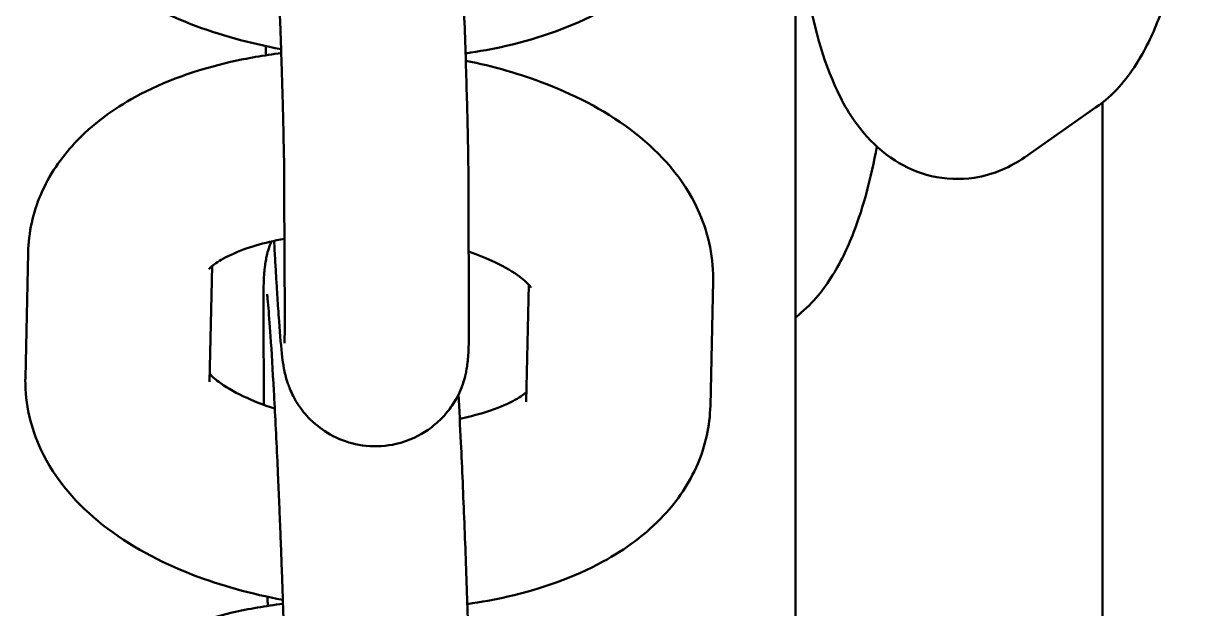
# Model space of a CAD drawing. Header units: millimetres. Extents: x 170 to 5770, y -1450 to 5650.
# Drawn here: x 2512.35 to 2550.44, y 2062.91 to 2081.99 of the extents above; entities that cross this region are included whole.
import ezdxf

# ---------------------------------------------------------------- set-up
doc = ezdxf.new("R2010")
doc.units = ezdxf.units.MM
doc.header["$LTSCALE"] = 10
doc.layers.add('Viditelná (ISO)', color=7, linetype='Continuous', lineweight=50)

# ---------------------------------------------------------------- blocks, each defined once
blk = doc.blocks.new('VVZ-VH101-2')
at = {"layer": 'Viditelná (ISO)'}
for p, q in [((2367.5, -3560.114), (2367.5, -3655)), ((2377.278, -3570.757), (2374.96, -3572.378)), ((2377.5, -3570.59), (2377.5, -3615)), ((2377.5, -3570.59), (2377.5, -3615)), ((2350.852, -3573.461), (2350.866, -3577.65)), ((2356.852, -3573.443), (2356.866, -3577.631)), ((2342.417, -3579.565), (2342.506, -3575.488)), ((2348.416, -3579.695), (2348.497, -3575.925)), ((2364.817, -3576.4), (2364.728, -3580.477)), ((2358.813, -3576.528), (2358.73, -3580.347)), ((2350.179, -3580.444), (2350.17, -3577.408))]:
    blk.add_line(p, q, dxfattribs=at)
for points, knots in [([(2350.233, -3558.889), (2350.233, -3558.889), (2350.234, -3558.9), (2350.243, -3558.972), (2350.255, -3559.089), (2350.291, -3559.49), (2350.318, -3559.841), (2350.38, -3560.764), (2350.416, -3561.366), (2350.491, -3562.738), (2350.53, -3563.513), (2350.577, -3564.531), (2350.586, -3564.737), (2350.605, -3565.156), (2350.614, -3565.368), (2350.632, -3565.795), (2350.641, -3566.01), (2350.658, -3566.437), (2350.667, -3566.649), (2350.683, -3567.074), (2350.691, -3567.286), (2350.707, -3567.712), (2350.715, -3567.925), (2350.73, -3568.347), (2350.737, -3568.557), (2350.751, -3568.969), (2350.758, -3569.171), (2350.77, -3569.569), (2350.776, -3569.764), (2350.788, -3570.151), (2350.793, -3570.342), (2350.803, -3570.715), (2350.808, -3570.897), (2350.817, -3571.25), (2350.821, -3571.42), (2350.839, -3572.24), (2350.848, -3572.81), (2350.852, -3573.33), (2350.852, -3573.397), (2350.852, -3573.461)], [3.880152, 3.880152, 3.880152, 3.880152, 3.93327, 3.93327, 4.093312, 4.093312, 4.3531, 4.3531, 4.656681, 4.656681, 4.970805, 4.970805, 5.049531, 5.049531, 5.129265, 5.129265, 5.208991, 5.208991, 5.287698, 5.287698, 5.366529, 5.366529, 5.446389, 5.446389, 5.526261, 5.526261, 5.605124, 5.605124, 5.683693, 5.683693, 5.763315, 5.763315, 5.842974, 5.842974, 5.921644, 5.921644, 6.234319, 6.234319, 6.283185, 6.283185, 6.283185, 6.283185]), ([(2356.34, -3559.961), (2356.367, -3560.374), (2356.396, -3560.84), (2356.465, -3562.069), (2356.506, -3562.875), (2356.586, -3564.569), (2356.624, -3565.455), (2356.694, -3567.226), (2356.726, -3568.11), (2356.781, -3569.791), (2356.803, -3570.588), (2356.836, -3572.021), (2356.847, -3572.655), (2356.852, -3573.269), (2356.852, -3573.358), (2356.852, -3573.443)], [4.37142, 4.37142, 4.37142, 4.37142, 4.602614, 4.602614, 4.929574, 4.929574, 5.252879, 5.252879, 5.575444, 5.575444, 5.898769, 5.898769, 6.225733, 6.225733, 6.283185, 6.283185, 6.283185, 6.283185]), ([(2350.747, -3568.85), (2349.724, -3568.662), (2348.734, -3568.39), (2346.739, -3567.617), (2345.752, -3567.093), (2344.062, -3565.762), (2343.331, -3564.958), (2342.541, -3563.251), (2342.353, -3562.472), (2342.36, -3561.657), (2342.36, -3561.635), (2342.36, -3561.613)], [1.836252, 1.836252, 1.836252, 1.836252, 2.162985, 2.162985, 2.539566, 2.539566, 2.898985, 2.898985, 3.135052, 3.135052, 3.141593, 3.141593, 3.141593, 3.141593]), ([(2380.437, -3562.209), (2380.367, -3563.2), (2380.25, -3564.164), (2379.898, -3566.084), (2379.656, -3567.021), (2379.125, -3568.394), (2378.895, -3568.882), (2378.278, -3569.839), (2377.894, -3570.326), (2377.278, -3570.757)], [5.122496, 5.122496, 5.122496, 5.122496, 5.457153, 5.457153, 5.833111, 5.833111, 6.058148, 6.058148, 6.283185, 6.283185, 6.283185, 6.283185]), ([(2364.672, -3562.525), (2364.657, -3563.181), (2364.509, -3563.833), (2363.988, -3565.06), (2363.601, -3565.619), (2362.577, -3566.721), (2361.9, -3567.209), (2360.224, -3568.125), (2359.181, -3568.492), (2357.644, -3568.844), (2357.203, -3568.925), (2356.755, -3568.988)], [0, 0, 0, 0, 0.195283, 0.195283, 0.409786, 0.409786, 0.693072, 0.693072, 1.062825, 1.062825, 1.207225, 1.207225, 1.207225, 1.207225]), ([(2374.96, -3572.378), (2374.532, -3572.678), (2373.969, -3572.944), (2372.864, -3573.111), (2372.376, -3573.09), (2371.48, -3572.881), (2371.078, -3572.696), (2370.32, -3572.214), (2370, -3571.905), (2369.299, -3571.08), (2369.015, -3570.557), (2368.316, -3568.976), (2368.031, -3567.836), (2367.699, -3565.788), (2367.608, -3564.964), (2367.554, -3564.117)], [6.283185, 6.283185, 6.283185, 6.283185, 6.439695, 6.439695, 6.550086, 6.550086, 6.662761, 6.662761, 6.807214, 6.807214, 7.051185, 7.051185, 7.517709, 7.517709, 7.805535, 7.805535, 7.805535, 7.805535]), ([(2342.506, -3575.488), (2342.52, -3574.832), (2342.668, -3574.179), (2343.19, -3572.953), (2343.577, -3572.394), (2344.601, -3571.292), (2345.277, -3570.804), (2346.953, -3569.888), (2347.996, -3569.521), (2349.639, -3569.145), (2350.19, -3569.05), (2350.751, -3568.981)], [3.141593, 3.141593, 3.141593, 3.141593, 3.336876, 3.336876, 3.551378, 3.551378, 3.834665, 3.834665, 4.204418, 4.204418, 4.384007, 4.384007, 4.384007, 4.384007]), ([(2356.762, -3569.227), (2357.667, -3569.411), (2358.544, -3569.662), (2360.439, -3570.395), (2361.426, -3570.92), (2363.115, -3572.251), (2363.846, -3573.055), (2364.636, -3574.762), (2364.825, -3575.541), (2364.818, -3576.356), (2364.817, -3576.378), (2364.817, -3576.4)], [5.013333, 5.013333, 5.013333, 5.013333, 5.304577, 5.304577, 5.681159, 5.681159, 6.040578, 6.040578, 6.276645, 6.276645, 6.283185, 6.283185, 6.283185, 6.283185]), ([(2370.151, -3572.028), (2369.966, -3573.04), (2369.724, -3573.974), (2369.193, -3575.344), (2368.964, -3575.832), (2368.373, -3576.749), (2368.027, -3577.189), (2367.5, -3577.594)], [5.4583208, 5.4583208, 5.4583208, 5.4583208, 5.8331113, 5.8331113, 6.0581483, 6.0581483, 6.263863, 6.263863, 6.263863, 6.263863]), ([(2348.395, -3576.024), (2348.395, -3576.024), (2348.436, -3575.972), (2348.639, -3575.813), (2348.803, -3575.706), (2349.265, -3575.478), (2349.571, -3575.357), (2350.209, -3575.167), (2350.522, -3575.092), (2350.857, -3575.031)], [3.4775297, 3.4775297, 3.4775297, 3.4775297, 3.6761926, 3.6761926, 3.881504, 3.881504, 4.1036292, 4.1036292, 4.2794932, 4.2794932, 4.2794932, 4.2794932]), ([(2350.17, -3577.408), (2350.169, -3577.275), (2350.169, -3577.15), (2350.171, -3576.917), (2350.172, -3576.808), (2350.176, -3576.605), (2350.178, -3576.511), (2350.185, -3576.33), (2350.189, -3576.243), (2350.203, -3576.074), (2350.209, -3576), (2350.231, -3575.84), (2350.241, -3575.778), (2350.276, -3575.599), (2350.298, -3575.482), (2350.387, -3575.226), (2350.405, -3575.176), (2350.429, -3575.119)], [3.1415927, 3.1415927, 3.1415927, 3.1415927, 3.2313879, 3.2313879, 3.321425, 3.321425, 3.4104502, 3.4104502, 3.4974033, 3.4974033, 3.5576948, 3.5576948, 3.5886879, 3.5886879, 3.6240725, 3.6240725, 3.6317634, 3.6317634, 3.6317634, 3.6317634]), ([(2356.866, -3577.631), (2356.866, -3577.764), (2356.866, -3577.889), (2356.865, -3578.122), (2356.863, -3578.231), (2356.86, -3578.434), (2356.857, -3578.528), (2356.85, -3578.709), (2356.846, -3578.796), (2356.833, -3578.965), (2356.826, -3579.039), (2356.804, -3579.199), (2356.795, -3579.261), (2356.759, -3579.44), (2356.737, -3579.557), (2356.611, -3579.922), (2356.546, -3580.127), (2356.224, -3580.603), (2356.115, -3580.746), (2355.845, -3581.019), (2355.709, -3581.14), (2355.274, -3581.442), (2354.918, -3581.624), (2354.182, -3581.793), (2353.837, -3581.816), (2353.194, -3581.75), (2352.898, -3581.666), (2352.356, -3581.436), (2352.128, -3581.286), (2351.702, -3580.949), (2351.55, -3580.77), (2351.257, -3580.39), (2351.174, -3580.226), (2351.028, -3579.925), (2350.989, -3579.812), (2350.924, -3579.617), (2350.905, -3579.543), (2350.865, -3579.385), (2350.852, -3579.317), (2350.813, -3579.108), (2350.8, -3579.004), (2350.747, -3578.57), (2350.715, -3578.202), (2350.67, -3577.582), (2350.66, -3577.44), (2350.639, -3577.14), (2350.629, -3576.98), (2350.608, -3576.647), (2350.597, -3576.473), (2350.576, -3576.114), (2350.565, -3575.928), (2350.543, -3575.531), (2350.531, -3575.318), (2350.519, -3575.099)], [0, 0, 0, 0, 0.089795, 0.089795, 0.179832, 0.179832, 0.268858, 0.268858, 0.355811, 0.355811, 0.416102, 0.416102, 0.447095, 0.447095, 0.48248, 0.48248, 0.508631, 0.508631, 0.517804, 0.517804, 0.524248, 0.524248, 0.534061, 0.534061, 0.54131, 0.54131, 0.548453, 0.548453, 0.556986, 0.556986, 0.56903, 0.56903, 0.588136, 0.588136, 0.613726, 0.613726, 0.642989, 0.642989, 0.6874, 0.6874, 0.797745, 0.797745, 1.111904, 1.111904, 1.198391, 1.198391, 1.286238, 1.286238, 1.374214, 1.374214, 1.461022, 1.461022, 1.55468, 1.55468, 1.55468, 1.55468]), ([(2356.859, -3575.452), (2357.173, -3575.559), (2357.46, -3575.675), (2358.048, -3575.955), (2358.321, -3576.122), (2358.688, -3576.396), (2358.797, -3576.507), (2358.874, -3576.6), (2358.884, -3576.618), (2358.884, -3576.618)], [5.236944, 5.236944, 5.236944, 5.236944, 5.4149158, 5.4149158, 5.6541598, 5.6541598, 5.868574, 5.868574, 5.9821059, 5.9821059, 5.9821059, 5.9821059]), ([(2350.289, -3576.842), (2350.289, -3576.842), (2350.291, -3576.853), (2350.3, -3576.925), (2350.312, -3577.041), (2350.348, -3577.442), (2350.375, -3577.793), (2350.437, -3578.716), (2350.473, -3579.318), (2350.548, -3580.69), (2350.587, -3581.465), (2350.634, -3582.483), (2350.643, -3582.689), (2350.661, -3583.108), (2350.671, -3583.32), (2350.689, -3583.747), (2350.698, -3583.962), (2350.715, -3584.389), (2350.724, -3584.601), (2350.74, -3585.026), (2350.748, -3585.238), (2350.764, -3585.664), (2350.772, -3585.877), (2350.787, -3586.299), (2350.794, -3586.509), (2350.808, -3586.921), (2350.814, -3587.123), (2350.827, -3587.521), (2350.833, -3587.717), (2350.844, -3588.103), (2350.85, -3588.294), (2350.86, -3588.667), (2350.865, -3588.849), (2350.874, -3589.202), (2350.878, -3589.372), (2350.896, -3590.192), (2350.905, -3590.763), (2350.909, -3591.282), (2350.909, -3591.35), (2350.909, -3591.414)], [3.880152, 3.880152, 3.880152, 3.880152, 3.93327, 3.93327, 4.093312, 4.093312, 4.3531, 4.3531, 4.656681, 4.656681, 4.970805, 4.970805, 5.049531, 5.049531, 5.129265, 5.129265, 5.208991, 5.208991, 5.287698, 5.287698, 5.366529, 5.366529, 5.446389, 5.446389, 5.526261, 5.526261, 5.605124, 5.605124, 5.683693, 5.683693, 5.763315, 5.763315, 5.842974, 5.842974, 5.921644, 5.921644, 6.234319, 6.234319, 6.283185, 6.283185, 6.283185, 6.283185]), ([(2350.866, -3577.65), (2350.867, -3578.031), (2350.861, -3578.316), (2350.857, -3578.422), (2350.856, -3578.431), (2350.856, -3578.431)], [0, 0, 0, 0, 0.289523, 0.289523, 0.3378175, 0.3378175, 0.3378175, 0.3378175]), ([(2350.541, -3580.567), (2350.162, -3580.447), (2349.818, -3580.311), (2349.186, -3580.01), (2348.913, -3579.843), (2348.578, -3579.594), (2348.48, -3579.501), (2348.421, -3579.437)], [2.064541, 2.064541, 2.064541, 2.064541, 2.2733232, 2.2733232, 2.5125671, 2.5125671, 2.6868205, 2.6868205, 2.6868205, 2.6868205]), ([(2350.804, -3586.803), (2349.781, -3586.614), (2348.791, -3586.342), (2346.795, -3585.57), (2345.808, -3585.045), (2344.119, -3583.714), (2343.388, -3582.911), (2342.598, -3581.203), (2342.409, -3580.424), (2342.416, -3579.609), (2342.417, -3579.587), (2342.417, -3579.565)], [1.836252, 1.836252, 1.836252, 1.836252, 2.162985, 2.162985, 2.539566, 2.539566, 2.898985, 2.898985, 3.135052, 3.135052, 3.141593, 3.141593, 3.141593, 3.141593]), ([(2356.525, -3580.104), (2356.551, -3580.603), (2356.577, -3581.131), (2356.642, -3582.521), (2356.681, -3583.407), (2356.751, -3585.178), (2356.783, -3586.062), (2356.837, -3587.744), (2356.86, -3588.54), (2356.893, -3589.973), (2356.904, -3590.607), (2356.908, -3591.221), (2356.909, -3591.31), (2356.909, -3591.395)], [4.719404, 4.719404, 4.719404, 4.719404, 4.929574, 4.929574, 5.252879, 5.252879, 5.575444, 5.575444, 5.898769, 5.898769, 6.225733, 6.225733, 6.283185, 6.283185, 6.283185, 6.283185]), ([(2358.737, -3580.04), (2358.725, -3580.05), (2358.712, -3580.06), (2358.595, -3580.152), (2358.431, -3580.259), (2357.969, -3580.487), (2357.663, -3580.608), (2357.079, -3580.782), (2356.83, -3580.844), (2356.565, -3580.898)], [0.5069698, 0.5069698, 0.5069698, 0.5069698, 0.5346, 0.5346, 0.7399113, 0.7399113, 0.9620365, 0.9620365, 1.1045171, 1.1045171, 1.1045171, 1.1045171]), ([(2364.728, -3580.477), (2364.714, -3581.133), (2364.566, -3581.786), (2364.044, -3583.012), (2363.657, -3583.571), (2362.633, -3584.673), (2361.957, -3585.161), (2360.281, -3586.078), (2359.238, -3586.444), (2357.701, -3586.796), (2357.26, -3586.877), (2356.811, -3586.941)], [0, 0, 0, 0, 0.195283, 0.195283, 0.409786, 0.409786, 0.693072, 0.693072, 1.062825, 1.062825, 1.207225, 1.207225, 1.207225, 1.207225]), ([(2342.562, -3593.44), (2342.577, -3592.784), (2342.725, -3592.132), (2343.246, -3590.905), (2343.633, -3590.346), (2344.657, -3589.244), (2345.334, -3588.756), (2347.01, -3587.84), (2348.053, -3587.473), (2349.695, -3587.097), (2350.247, -3587.002), (2350.808, -3586.933)], [3.141593, 3.141593, 3.141593, 3.141593, 3.336876, 3.336876, 3.551378, 3.551378, 3.834665, 3.834665, 4.204418, 4.204418, 4.384007, 4.384007, 4.384007, 4.384007])]:
    blk.add_open_spline(points, degree=3, knots=knots, dxfattribs=at)
for points in [[(2350.256, -3569.049), (2350.252, -3568.949), (2350.249, -3568.85), (2350.245, -3568.751)], [(2350.313, -3587.001), (2350.309, -3586.901), (2350.306, -3586.802), (2350.302, -3586.703)]]:
    blk.add_open_spline(points, degree=3, dxfattribs=at)

msp = doc.modelspace()

# ---------------------------------------------------------------- block references
msp.add_blockref('VVZ-VH101-2', (170, 5650))

doc.saveas('drawing.dxf')
